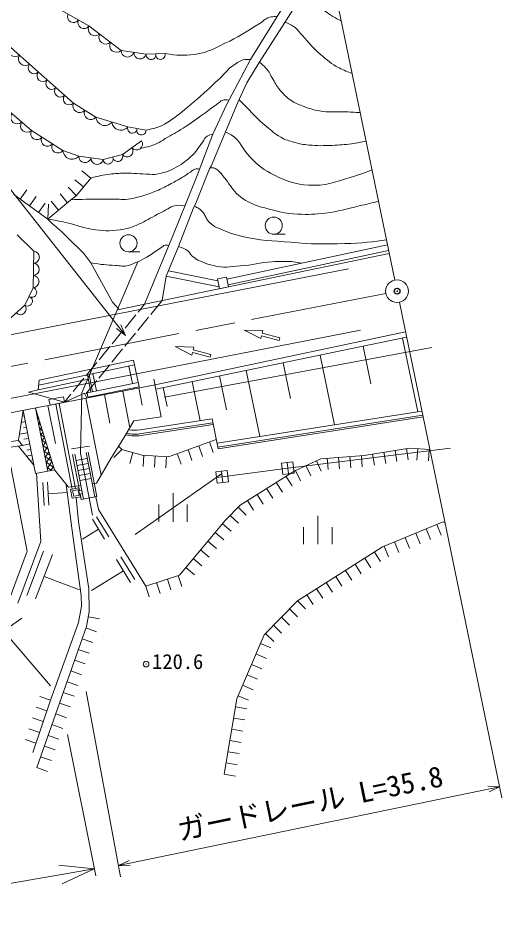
# Model space of a CAD drawing. Units: millimetres, scale not verified. Extents: x 40000 to 680000, y 20000 to 380000.
# Drawn here: x 435326 to 477787, y 238616 to 318008 of the extents above; entities that cross this region are included whole.
import ezdxf
from ezdxf.enums import TextEntityAlignment as Align

# ---------------------------------------------------------------- set-up
doc = ezdxf.new("R2010")
doc.units = ezdxf.units.MM
doc.header["$LTSCALE"] = 1000
doc.header["$PDMODE"] = 32
doc.header["$PDSIZE"] = 500
doc.linetypes.add('CHAIN', pattern=[18.5, 12, -1.5, 3.5, -1.5])
for name, color, linetype, lineweight in [('M-BGD', 7, 'Continuous', 13), ('M-BMK', 2, 'CHAIN', 13), ('M-BMK-ROW', 30, 'Continuous', 13), ('M-STR-HTXT', 7, 'Continuous', 13), ('M-STR-STRC', 7, 'Continuous', 13), ('M-WORK', 1, 'Continuous', 13)]:
    doc.layers.add(name, color=color, linetype=linetype, lineweight=lineweight)
doc.layers.add('M-OTRS', color=6, linetype='Continuous')
doc.styles.add('ＭＳ ゴシック', font='')
doc.styles.get('ＭＳ ゴシック').set_extended_font_data('MS Gothic')

msp = doc.modelspace()

# ---------------------------------------------------------------- linework, layer by layer
at = {"layer": 'M-BGD'}
for p, q in [((458154, 344477), (468383, 295000)), ((460542, 322210), (457597, 317385)), ((458734, 317616), (460396, 320261)), ((431888, 317893), (436338, 313965)), ((456489, 314118), (458734, 317616)), ((455724, 314363), (457597, 317385)), ((454610, 312273), (455724, 314363)), ((455409, 312327), (456489, 314118)), ((453629, 310385), (454610, 312273)), ((454582, 310540), (455409, 312327)), ((452277, 305008), (454582, 310540)), ((452413, 307804), (453629, 310385)), ((451038, 304186), (452413, 307804)), ((452110, 304752), (452277, 305008)), ((441705, 303953), (440929, 304584)), ((450063, 301793), (451038, 304186)), ((450877, 301605), (452110, 304752)), ((441074, 303177), (440298, 303808)), ((441705, 303953), (440453, 302414)), ((437937, 300352), (434948, 302518)), ((435508, 302113), (436095, 302922)), ((439652, 301789), (439009, 302555)), ((440440, 302404), (439735, 303145)), ((436317, 301526), (436904, 302335)), ((437127, 300939), (437714, 301749)), ((439782, 301898), (437937, 300352)), ((438885, 301147), (438243, 301913)), ((440453, 302414), (439782, 301898)), ((448955, 299034), (450063, 301793)), ((437937, 300352), (437990, 301668)), ((449396, 297947), (450711, 301349)), ((450711, 301349), (450877, 301605)), ((438302, 299954), (437937, 300352)), ((439136, 299265), (438302, 299954)), ((436700, 297543), (435244, 298965)), ((439696, 298718), (439136, 299265)), ((441105, 297341), (439696, 298718)), ((446423, 292875), (448955, 299034)), ((457764, 299025), (458764, 299025)), ((467742, 298097), (453648, 295073)), ((441708, 296501), (441105, 297341)), ((444193, 292414), (467904, 297316)), ((445017, 297475), (446017, 297475)), ((467848, 297588), (453753, 294564)), ((443611, 293052), (441708, 296501)), ((459318, 296624), (460212, 296481)), ((452863, 294927), (448522, 295800)), ((452973, 294395), (448330, 295329)), ((453608, 295264), (452827, 295103)), ((452827, 295103), (453006, 294236)), ((453787, 294398), (453608, 295264)), ((453006, 294236), (453787, 294398)), ((444193, 292414), (443611, 293052)), ((447977, 293197), (446971, 291966)), ((468787, 293041), (468815, 292909)), ((446423, 292875), (445853, 292178)), ((468815, 292909), (477787, 249511)), ((445663, 291946), (444713, 290784)), ((446782, 291734), (445832, 290573)), ((455172, 290609), (456632, 289862)), ((455172, 290609), (456811, 290559)), ((444523, 290552), (443574, 289391)), ((445642, 290341), (444693, 289179)), ((447344, 285804), (469321, 290461)), ((447419, 285422), (469422, 289971)), ((456632, 289862), (456691, 290095)), ((470397, 283428), (469059, 289896)), ((443384, 289159), (442435, 287997)), ((449106, 289146), (450745, 289096)), ((449106, 289146), (450566, 288399)), ((466283, 285885), (465601, 289181)), ((444503, 288947), (443553, 287786)), ((450566, 288399), (450625, 288631)), ((463100, 282287), (461836, 288403)), ((437135, 285775), (445547, 287549)), ((437171, 286189), (445465, 287949)), ((442245, 287765), (441295, 286604)), ((443364, 287554), (442414, 286392)), ((445376, 285909), (445058, 287446)), ((445944, 285628), (445465, 287949)), ((459233, 284606), (458587, 287731)), ((441718, 285153), (441403, 286675)), ((441865, 285183), (441550, 286706)), ((442208, 285254), (441893, 286778)), ((456548, 281263), (455349, 287062)), ((441480, 286304), (437097, 285355)), ((437097, 285355), (437171, 286189)), ((441105, 286372), (440156, 285210)), ((442224, 286160), (441275, 284999)), ((445865, 286010), (441375, 285082)), ((451307, 282639), (450596, 286079)), ((453618, 283594), (453001, 286577)), ((437097, 285355), (436225, 285136)), ((439396, 284281), (436225, 285136)), ((439396, 284281), (441165, 285064)), ((441165, 285064), (440255, 284649)), ((441165, 285064), (441359, 284637)), ((441454, 284700), (441375, 285082)), ((445944, 285628), (441454, 284700)), ((445473, 285439), (445455, 285527)), ((448417, 283881), (448070, 285557)), ((439966, 284978), (439396, 284281)), ((441807, 284724), (441797, 284771)), ((441954, 284753), (441944, 284801)), ((442298, 284820), (442287, 284872)), ((470763, 283485), (452785, 280675)), ((446038, 281843), (452347, 282796)), ((452347, 282796), (452887, 280185)), ((470834, 283142), (452856, 280332)), ((470864, 282995), (452887, 280185)), ((446113, 281349), (452448, 282306)), ((446146, 281506), (452418, 282453)), ((451179, 280440), (451519, 279499)), ((452120, 280779), (452459, 279839)), ((444424, 280124), (443726, 279408)), ((445383, 279850), (445120, 278885)), ((446352, 279612), (446290, 278614)), ((447350, 279550), (447288, 278552)), ((448348, 279488), (448286, 278490)), ((449298, 279761), (449638, 278820)), ((450239, 280100), (450578, 279160)), ((464454, 279497), (464532, 278500)), ((465451, 279575), (465529, 278578)), ((466440, 279714), (466599, 278727)), ((467428, 279873), (467587, 278886)), ((468415, 280032), (468574, 279045)), ((469402, 280191), (469561, 279204)), ((470397, 280187), (470332, 279189)), ((471395, 280122), (471330, 279124)), ((460592, 278699), (461009, 277790)), ((461501, 279116), (461918, 278207)), ((462460, 279340), (462538, 278343)), ((463457, 279419), (463535, 278422)), ((436126, 271169), (434692, 278604)), ((436939, 278008), (437334, 272019)), ((459683, 278282), (460100, 277373)), ((437626, 275187), (437492, 277218)), ((438033, 275214), (437899, 277245)), ((457987, 277224), (458520, 276378)), ((458833, 277757), (459366, 276911)), ((437966, 276230), (439590, 276337)), ((440029, 273200), (439546, 277046)), ((457141, 276691), (457674, 275845)), ((440415, 275888), (440620, 273796)), ((442382, 274845), (442155, 275969)), ((448929, 273768), (448929, 276268)), ((455449, 275624), (455982, 274778)), ((456295, 276158), (456828, 275312)), ((446530, 268107), (442382, 274845)), ((447679, 273768), (447679, 275268)), ((450179, 273768), (450179, 275268)), ((454642, 275042), (455357, 274344)), ((441842, 273981), (442924, 272223)), ((442194, 274197), (443276, 272440)), ((453943, 274327), (454659, 273628)), ((461638, 271788), (461638, 274288)), ((440029, 273200), (440866, 267279)), ((440620, 273796), (441537, 267880)), ((453264, 273594), (454031, 272952)), ((460388, 271788), (460388, 273288)), ((462888, 271788), (462888, 273288)), ((471146, 273141), (471526, 272216)), ((472072, 273520), (472451, 272595)), ((442383, 273102), (440977, 272237)), ((452623, 272827), (453389, 272185)), ((469296, 272382), (469676, 271456)), ((470221, 272761), (470601, 271836)), ((437334, 272019), (435296, 266622)), ((451981, 272060), (452748, 271418)), ((467446, 271622), (467826, 270697)), ((468371, 272002), (468751, 271077)), ((434541, 266905), (436126, 271169)), ((436087, 267302), (437557, 271195)), ((436866, 267008), (438336, 270901)), ((451339, 271293), (452106, 270651)), ((466592, 271106), (467130, 270263)), ((443950, 270446), (445184, 268441)), ((444351, 270693), (445585, 268688)), ((450697, 270526), (451464, 269885)), ((464906, 270029), (465445, 269186)), ((465749, 270567), (466287, 269725)), ((444567, 269444), (441758, 267742)), ((450055, 269760), (450822, 269118)), ((464064, 269491), (464602, 268648)), ((437601, 268954), (440715, 267778)), ((447480, 268419), (447791, 267468)), ((448430, 268730), (448742, 267779)), ((449381, 269041), (449692, 268091)), ((462374, 268422), (462907, 267575)), ((463220, 268955), (463753, 268108)), ((441537, 267880), (441561, 265848)), ((446530, 268107), (446841, 267157)), ((461527, 267888), (462060, 267042)), ((440866, 267279), (440877, 266348)), ((459836, 266822), (460551, 266123)), ((460681, 267355), (461214, 266509)), ((440877, 266348), (440640, 264906)), ((459137, 266106), (459852, 265408)), ((432459, 263041), (435654, 265303)), ((441479, 265414), (442462, 265230)), ((458438, 265391), (459153, 264692)), ((440640, 264906), (438180, 258102)), ((441274, 264437), (442217, 264107)), ((457739, 264676), (458455, 263977)), ((434056, 264172), (438171, 259342)), ((457040, 263961), (457756, 263262)), ((440943, 263494), (441887, 263163)), ((456592, 263079), (457512, 262687)), ((440612, 262550), (441556, 262219)), ((456200, 262159), (457120, 261767)), ((440282, 261606), (441225, 261275)), ((455809, 261238), (456729, 260847)), ((439951, 260662), (440895, 260332)), ((439620, 259718), (440564, 259388)), ((455417, 260318), (456337, 259927)), ((455026, 259398), (455946, 259006)), ((438180, 258102), (436625, 253512)), ((438180, 258102), (437232, 258423)), ((439290, 258775), (440234, 258444)), ((454634, 258478), (455555, 258086)), ((437859, 257155), (436912, 257476)), ((438959, 257831), (439903, 257500)), ((454404, 257511), (455390, 257346)), ((437538, 256208), (436591, 256529)), ((438628, 256887), (439572, 256557)), ((454239, 256524), (455225, 256359)), ((438298, 255943), (439242, 255613)), ((437218, 255261), (436270, 255581)), ((437967, 255000), (438911, 254669)), ((454073, 255538), (455060, 255373)), ((436897, 254314), (435950, 254634)), ((437637, 254056), (438580, 253725)), ((453908, 254552), (454895, 254387)), ((453743, 253565), (454730, 253400)), ((437306, 253112), (438250, 252782)), ((453578, 252579), (454565, 252414)), ((436975, 252168), (437919, 251838)), ((453413, 251593), (454400, 251428))]:
    msp.add_line(p, q, dxfattribs=at)
for points in [[(434217, 321477), (441548, 317329), (444367, 315161), (446573, 314848), (448232, 314885)], [(436338, 313965), (440188, 310539), (442150, 309292), (444971, 308459), (446567, 308159)], [(433070, 311049), (436491, 308125), (439258, 306370), (440666, 305888), (442787, 305574), (444475, 306017), (446155, 307222)], [(447977, 293197), (448330, 295329), (449396, 297947)], [(428832, 289830), (432038, 290799), (434402, 291420), (435910, 292793), (436654, 294325), (436700, 297543)], [(456691, 290095), (458241, 289696), (458301, 289929), (456751, 290327), (456811, 290559)], [(450625, 288631), (452175, 288233), (452235, 288465), (450685, 288864), (450745, 289096)], [(444147, 280394), (444441, 280107), (446225, 279620), (448513, 279478), (452719, 280996)], [(446530, 268107), (449482, 269074), (453490, 273863), (454829, 275233), (459619, 278253), (461893, 279296), (465700, 279595), (469672, 280234), (471459, 280118)], [(453413, 251593), (454521, 258210), (456910, 263827), (459839, 266825), (463537, 269154), (467319, 271570), (472628, 273749), (472795, 273657)], [(436975, 252168), (441322, 264575), (441561, 265848)]]:
    msp.add_lwpolyline(points, dxfattribs=at)
for centre, radius in [((457764, 299775), 750), ((445017, 298225), 750), ((468585, 294021), 1000)]:
    msp.add_circle(centre, radius, dxfattribs=at)
for centre, radius, start, end in [((440186, 318130), 527, 153.44381, 327.54625), ((441103, 317612), 527, 153.44381, 327.54625), ((442079, 317048), 601, 152.15264, 312.73537), ((443019, 316325), 601, 152.15264, 312.73537), ((435070, 315220), 602, 148.33959, 308.78494), ((443959, 315603), 601, 152.15264, 312.73537), ((435960, 314435), 602, 148.33959, 308.78494), ((444927, 315142), 560, 178.09446, 345.7487), ((446030, 314986), 560, 178.09446, 345.7487), ((446990, 314779), 422, 170.64398, 11.92377), ((447819, 314798), 422, 170.64398, 11.92377), ((436733, 313634), 516, 140.07826, 316.60043), ((437503, 312949), 516, 140.07826, 316.60043), ((438273, 312264), 516, 140.07826, 316.60043), ((439043, 311579), 516, 140.07826, 316.60043), ((439814, 310894), 516, 140.07826, 316.60043), ((440726, 310302), 588, 156.14336, 318.9722), ((441707, 309678), 588, 156.14336, 318.9722), ((435251, 309272), 566, 146.22779, 312.74039), ((436107, 308541), 566, 146.22779, 312.74039), ((442938, 309363), 791, 185.1066, 321.96049), ((444348, 308946), 791, 185.1066, 321.96049), ((436978, 307873), 548, 152.66657, 322.58456), ((445354, 308300), 415, 157.51881, 1.22936), ((446152, 308150), 415, 157.51881, 1.22936), ((437901, 307288), 548, 152.66657, 322.58456), ((438823, 306703), 548, 152.66657, 322.58456), ((444885, 306332), 517, 217.54514, 33.7498), ((445725, 306935), 517, 217.54514, 33.7498), ((440061, 306416), 804, 183.26617, 318.86883), ((441202, 305846), 537, 175.57854, 347.62612), ((442262, 305690), 537, 175.57854, 347.62612), ((443224, 305627), 440, 186.91356, 22.49022), ((444068, 305849), 440, 186.91356, 22.49022), ((436654, 297007), 538, 273.19633, 85.15943), ((436639, 295935), 538, 273.19633, 85.15943), ((436624, 294862), 538, 273.19633, 85.15943), ((436529, 293912), 432, 234.96754, 73.24957), ((436157, 293146), 432, 234.96754, 73.24957), ((435526, 292457), 510, 223.42889, 41.1994), ((445555, 285042), 3235, 260.74153, 278.58952), ((445555, 285042), 3735, 257.78187, 278.5895), ((445555, 285042), 3585, 258.57775, 279.48422)]:
    msp.add_arc(centre, radius, start, end, dxfattribs=at)
for points, knots in [([(460454, 320369), (461174, 319541), (461443, 319250), (462196, 318671), (462743, 318251), (463178, 318013), (463675, 317769)], [0, 0, 0, 0, 1, 1, 1, 2, 2, 2, 2]), ([(458043, 318116), (457834, 318147), (457736, 318136), (457542, 318110), (457070, 318047), (456900, 317737), (456488, 317498), (455476, 316910), (454958, 316486), (453896, 315992), (452725, 315448), (452088, 314980), (450807, 314814), (449809, 314684), (449340, 314717), (448232, 314885)], [0, 0, 0, 0, 1, 1, 1, 2, 2, 2, 3, 3, 3, 4, 4, 4, 5, 5, 5, 5]), ([(458754, 317648), (459100, 317523), (459234, 317462), (459505, 317280), (459869, 317036), (459978, 316786), (460281, 316470), (460902, 315822), (461182, 315384), (461872, 314809), (462474, 314307), (462798, 313983), (463501, 313636), (463932, 313422), (464274, 313270), (464631, 313147)], [0, 0, 0, 0, 1, 1, 1, 2, 2, 2, 3, 3, 3, 4, 4, 4, 5, 5, 5, 5]), ([(455724, 314363), (455509, 314392), (455412, 314383), (455216, 314357), (454776, 314301), (454579, 314077), (454206, 313837), (453765, 313554), (453615, 313273), (453234, 312914), (452623, 312338), (452292, 312002), (451665, 311444), (450750, 310630), (450232, 310178), (449262, 309430), (448853, 309115), (448626, 308927), (448170, 308686), (447587, 308379), (447304, 308331), (446567, 308159)], [0, 0, 0, 0, 1, 1, 1, 2, 2, 2, 3, 3, 3, 4, 4, 4, 5, 5, 5, 6, 6, 6, 7, 7, 7, 7]), ([(456499, 314134), (456780, 313931), (456877, 313844), (457083, 313620), (457397, 313279), (457450, 312996), (457699, 312604), (457948, 312211), (458058, 311966), (458363, 311614), (458672, 311256), (458863, 311058), (459257, 310797), (459636, 310547), (459879, 310453), (460300, 310286), (460865, 310062), (461193, 309951), (461791, 309846), (462605, 309703), (463079, 309793), (463906, 309774), (464476, 309760), (464882, 309721), (465340, 309717)], [0, 0, 0, 0, 1, 1, 1, 2, 2, 2, 3, 3, 3, 4, 4, 4, 5, 5, 5, 6, 6, 6, 7, 7, 7, 8, 8, 8, 8]), ([(453837, 310786), (453590, 310829), (453445, 310873), (453226, 310778), (453074, 310712), (453018, 310625), (452885, 310528), (452388, 310164), (452115, 309953), (451613, 309596), (450920, 309101), (450546, 308802), (449828, 308345), (449224, 307959), (448864, 307778), (448246, 307416), (447959, 307247), (447811, 307130), (447512, 306984), (446994, 306731), (446749, 306708), (446095, 306573)], [0, 0, 0, 0, 1, 1, 1, 2, 2, 2, 3, 3, 3, 4, 4, 4, 5, 5, 5, 6, 6, 6, 7, 7, 7, 7]), ([(454721, 310840), (454883, 310671), (454926, 310628), (455058, 310493), (455848, 309687), (456256, 309195), (457125, 308474), (457593, 308086), (457845, 307846), (458372, 307542), (458809, 307290), (459096, 307227), (459580, 307089), (460067, 306951), (460351, 306901), (460855, 306854), (461650, 306780), (462101, 306793), (462898, 306827), (463558, 306855), (463929, 306876), (464584, 306963), (465125, 307035), (465432, 307095), (465861, 307197)], [0, 0, 0, 0, 1, 1, 1, 2, 2, 2, 3, 3, 3, 4, 4, 4, 5, 5, 5, 6, 6, 6, 7, 7, 7, 8, 8, 8, 8]), ([(452413, 307804), (452197, 307769), (452086, 307744), (451914, 307631), (451708, 307497), (451677, 307330), (451527, 307136), (451185, 306696), (451060, 306390), (450656, 306005), (450219, 305588), (449964, 305353), (449447, 305039), (448790, 304641), (448369, 304479), (447618, 304318), (447215, 304231), (446974, 304296), (446562, 304301), (446135, 304307), (445898, 304352), (445471, 304368), (445150, 304381), (444970, 304392), (444649, 304385), (444157, 304374), (443880, 304360), (443391, 304301), (442723, 304222), (442485, 304150), (441705, 303953)], [0, 0, 0, 0, 1, 1, 1, 2, 2, 2, 3, 3, 3, 4, 4, 4, 5, 5, 5, 6, 6, 6, 7, 7, 7, 8, 8, 8, 9, 9, 9, 10, 10, 10, 10]), ([(453512, 307987), (453745, 307909), (453830, 307848), (454023, 307739), (454898, 307245), (454979, 306491), (455687, 305779), (456415, 305046), (456897, 304680), (457819, 304213), (458918, 303655), (459619, 303413), (460849, 303331), (462289, 303234), (463093, 303618), (464482, 304012), (465240, 304228), (465813, 304436), (466383, 304671)], [0, 0, 0, 0, 1, 1, 1, 2, 2, 2, 3, 3, 3, 4, 4, 4, 5, 5, 5, 6, 6, 6, 6]), ([(452187, 304870), (452350, 304866), (452419, 304862), (452557, 304814), (452707, 304762), (452787, 304710), (452904, 304602), (453191, 304339), (453296, 304137), (453544, 303836), (453991, 303294), (454147, 302899), (454681, 302443), (455125, 302063), (455422, 301897), (455957, 301665), (456341, 301498), (456571, 301438), (456977, 301338), (458095, 301064), (458721, 300826), (459871, 300780), (460814, 300742), (461347, 300774), (462284, 300880), (463462, 301015), (464097, 301247), (465253, 301507), (465908, 301655), (466455, 301783), (466954, 301907)], [0, 0, 0, 0, 1, 1, 1, 2, 2, 2, 3, 3, 3, 4, 4, 4, 5, 5, 5, 6, 6, 6, 7, 7, 7, 8, 8, 8, 9, 9, 9, 10, 10, 10, 10]), ([(451249, 304742), (451081, 304769), (450995, 304778), (450840, 304737), (450663, 304690), (450600, 304581), (450446, 304481), (450137, 304281), (449972, 304156), (449655, 303969), (449258, 303734), (449032, 303608), (448622, 303397), (448179, 303169), (447938, 303022), (447476, 302835), (446613, 302486), (446112, 302313), (445199, 302131), (444565, 302004), (444190, 302119), (443544, 302111), (442529, 302099), (441960, 302106), (440945, 302081), (440569, 302071), (440449, 302069), (439983, 302052)], [0, 0, 0, 0, 1, 1, 1, 2, 2, 2, 3, 3, 3, 4, 4, 4, 5, 5, 5, 6, 6, 6, 7, 7, 7, 8, 8, 8, 9, 9, 9, 9]), ([(449950, 301512), (449520, 301569), (449310, 301620), (448931, 301497), (448666, 301411), (448547, 301294), (448300, 301164), (448011, 301011), (447849, 300925), (447560, 300773), (446910, 300429), (446568, 300193), (445897, 299894), (445301, 299628), (444943, 299509), (444298, 299411), (443317, 299260), (442742, 299336), (441758, 299466), (440950, 299573), (440537, 299824), (439742, 300003), (439042, 300161), (438802, 300205), (437937, 300352)], [0, 0, 0, 0, 1, 1, 1, 2, 2, 2, 3, 3, 3, 4, 4, 4, 5, 5, 5, 6, 6, 6, 7, 7, 7, 8, 8, 8, 8]), ([(450804, 301492), (450986, 301399), (451045, 301367), (451187, 301267), (451352, 301151), (451445, 301081), (451574, 300926), (451672, 300808), (451699, 300722), (451773, 300588), (451843, 300462), (451857, 300377), (451942, 300261), (452085, 300066), (452200, 299983), (452390, 299833), (452643, 299633), (452830, 299585), (453125, 299452), (453821, 299140), (454239, 299021), (454979, 298836), (456615, 298428), (457584, 298463), (459263, 298310), (461095, 298144), (462132, 298142), (463970, 298199), (465469, 298245), (466568, 298354), (467651, 298537)], [0, 0, 0, 0, 1, 1, 1, 2, 2, 2, 3, 3, 3, 4, 4, 4, 5, 5, 5, 6, 6, 6, 7, 7, 7, 8, 8, 8, 9, 9, 9, 10, 10, 10, 10]), ([(448542, 298030), (448370, 298054), (448273, 298085), (448125, 298017), (448044, 297979), (448010, 297938), (447937, 297888), (447712, 297734), (447586, 297648), (447361, 297494), (447168, 297362), (447067, 297275), (446865, 297155), (446178, 296747), (445774, 296531), (445013, 296286), (444590, 296150), (444319, 296270), (443874, 296282), (443024, 296304), (442727, 296363), (441708, 296501)], [0, 0, 0, 0, 1, 1, 1, 2, 2, 2, 3, 3, 3, 4, 4, 4, 5, 5, 5, 6, 6, 6, 7, 7, 7, 7]), ([(449396, 297947), (449785, 297817), (449969, 297776), (450248, 297534), (450443, 297364), (450467, 297181), (450677, 297031), (451294, 296585), (451734, 296463), (452468, 296264), (453361, 296021), (453913, 296172), (454836, 296232), (455933, 296304), (456528, 296549), (457626, 296604), (458286, 296638), (458524, 296645), (459318, 296624)], [0, 0, 0, 0, 1, 1, 1, 2, 2, 2, 3, 3, 3, 4, 4, 4, 5, 5, 5, 6, 6, 6, 6])]:
    msp.add_open_spline(points, degree=3, knots=knots, dxfattribs=at)
msp.add_point((446559, 261263), dxfattribs=at)
at = {"layer": 'M-BMK'}
msp.add_lwpolyline([(467603, 293829), (343327, 269598)], dxfattribs=at)
at = {"layer": 'M-BMK-ROW'}
for p, q in [((459436, 279024), (458442, 278910)), ((458442, 278910), (458556, 277917)), ((459052, 277973), (458939, 278967)), ((459549, 278030), (459436, 279024)), ((453187, 277966), (445612, 272654)), ((453672, 278274), (452678, 278161)), ((452678, 278161), (452792, 277167)), ((453288, 277224), (453175, 278217)), ((453785, 277280), (453672, 278274)), ((459492, 278527), (458499, 278414)), ((458556, 277917), (459549, 278030)), ((453728, 277777), (452735, 277664)), ((452792, 277167), (453785, 277280))]:
    msp.add_line(p, q, dxfattribs=at)
msp.add_lwpolyline([(453187, 277966), (453232, 277720), (458996, 278470), (473286, 280227)], dxfattribs=at)
at = {"layer": 'M-OTRS'}
msp.add_point((468585, 294021), dxfattribs=at)
at = {"layer": 'M-STR-HTXT'}
for p, q in [((444764, 290120), (423159, 317494)), ((444764, 290120), (443948, 290750)), ((444764, 290120), (444341, 291059)), ((441291, 258864), (444316, 242591)), ((444134, 243574), (477585, 250490)), ((477585, 250490), (476555, 250532)), ((477585, 250490), (476656, 250043)), ((444134, 243574), (445062, 244022)), ((444134, 243574), (445164, 243532))]:
    msp.add_line(p, q, dxfattribs=at)
at = {"layer": 'M-STR-STRC'}
msp.add_line((448173, 284695), (471641, 289063), dxfattribs=at)
at = {"layer": 'M-WORK'}
for p, q in [((445825, 296598), (440910, 285095)), ((374335, 278446), (464324, 295992)), ((343854, 266899), (465377, 290593)), ((447249, 286294), (447897, 282969)), ((350484, 266918), (447344, 285804)), ((440910, 285095), (440792, 279778)), ((444510, 285251), (445139, 282026)), ((445927, 285527), (446223, 284013)), ((439314, 284747), (438038, 284499)), ((438134, 284008), (438038, 284499)), ((438134, 284008), (439410, 284257)), ((439410, 284257), (439314, 284747)), ((441285, 284622), (442605, 277850)), ((442897, 284937), (443385, 282437)), ((435356, 280919), (435769, 283547)), ((436852, 277991), (435769, 283547)), ((437932, 278202), (436849, 283757)), ((436849, 283757), (438525, 278318)), ((437949, 283972), (438596, 280650)), ((440080, 276638), (438624, 284104)), ((440375, 276696), (438919, 284161)), ((435865, 283056), (435776, 283039)), ((436977, 283340), (436923, 283377)), ((436937, 283307), (436972, 283359)), ((437142, 282807), (437018, 282891)), ((437031, 282821), (437104, 282929)), ((445496, 282632), (447897, 282969)), ((435961, 282565), (435604, 282496)), ((436056, 282075), (435789, 282022)), ((437306, 282275), (437113, 282405)), ((437126, 282336), (437236, 282499)), ((437470, 281742), (437207, 281919)), ((437221, 281850), (437369, 282070)), ((444523, 280983), (445496, 282632)), ((436152, 281584), (435438, 281445)), ((436248, 281093), (435827, 281011)), ((437634, 281209), (437302, 281433)), ((437315, 281364), (437501, 281640)), ((437410, 280879), (437634, 281210)), ((415471, 278115), (435357, 280917)), ((415849, 277663), (435719, 280463)), ((435357, 280917), (435719, 280463)), ((435374, 280414), (436707, 278739)), ((436343, 280602), (435706, 280478)), ((437798, 280676), (437397, 280947)), ((437962, 280144), (437492, 280461)), ((437505, 280393), (437766, 280780)), ((437600, 279907), (437898, 280351)), ((440001, 280171), (441606, 280398)), ((443461, 279320), (444523, 280983)), ((436535, 279621), (436076, 279531)), ((436439, 280111), (436082, 280042)), ((438126, 279611), (437586, 279975)), ((438291, 279078), (437681, 279489)), ((437694, 279422), (438031, 279921)), ((437789, 278936), (438163, 279491)), ((440717, 276508), (440100, 279670)), ((441067, 275757), (440296, 279708)), ((441849, 274357), (440792, 279778)), ((442048, 275948), (441288, 279848)), ((442245, 275986), (441484, 279887)), ((436615, 279201), (436492, 279177)), ((438455, 278545), (437776, 279003)), ((437884, 278450), (438296, 279061)), ((440407, 279143), (441388, 279334)), ((440493, 278701), (441474, 278893)), ((442200, 277153), (443461, 279320)), ((436852, 277991), (437932, 278202)), ((438247, 278263), (437871, 278517)), ((437932, 278202), (438525, 278318)), ((438169, 278248), (438428, 278632)), ((438525, 278318), (439739, 276806)), ((440579, 278260), (441560, 278451)), ((440665, 277818), (441647, 278009)), ((440751, 277376), (441733, 277568)), ((441824, 277100), (442022, 277128)), ((442022, 277128), (442200, 277153)), ((439739, 276806), (440634, 276932)), ((439933, 276609), (440669, 276753)), ((440086, 275824), (439933, 276609)), ((440109, 276491), (440698, 276606)), ((440204, 276000), (440109, 276491)), ((440695, 276096), (440600, 276587)), ((440634, 276932), (440832, 276960)), ((440658, 276496), (440913, 276546)), ((440715, 276202), (440658, 276496)), ((440086, 275824), (440822, 275968)), ((440204, 276000), (440793, 276115)), ((440715, 276202), (440971, 276251)), ((440871, 275718), (440774, 276213)), ((440871, 275718), (442245, 275986)), ((442140, 242660), (439656, 255072)), ((402051, 236317), (442013, 243294)), ((442013, 243294), (438915, 243599)), ((442013, 243294), (439201, 241957))]:
    msp.add_line(p, q, dxfattribs=at)

# ---------------------------------------------------------------- texts
at = {"layer": 'M-BGD', "style": 'ＭＳ ゴシック'}
msp.add_text('120.6', height=1320, dxfattribs=at).set_placement((447088, 260433), align=Align.BOTTOM_LEFT)
at = {"layer": 'M-STR-HTXT', "style": 'ＭＳ ゴシック'}
msp.add_text('ガードレール L=35.8', height=1833, rotation=11.681, dxfattribs=at).set_placement((449622, 245220), align=Align.BOTTOM_LEFT)

doc.saveas('drawing.dxf')
